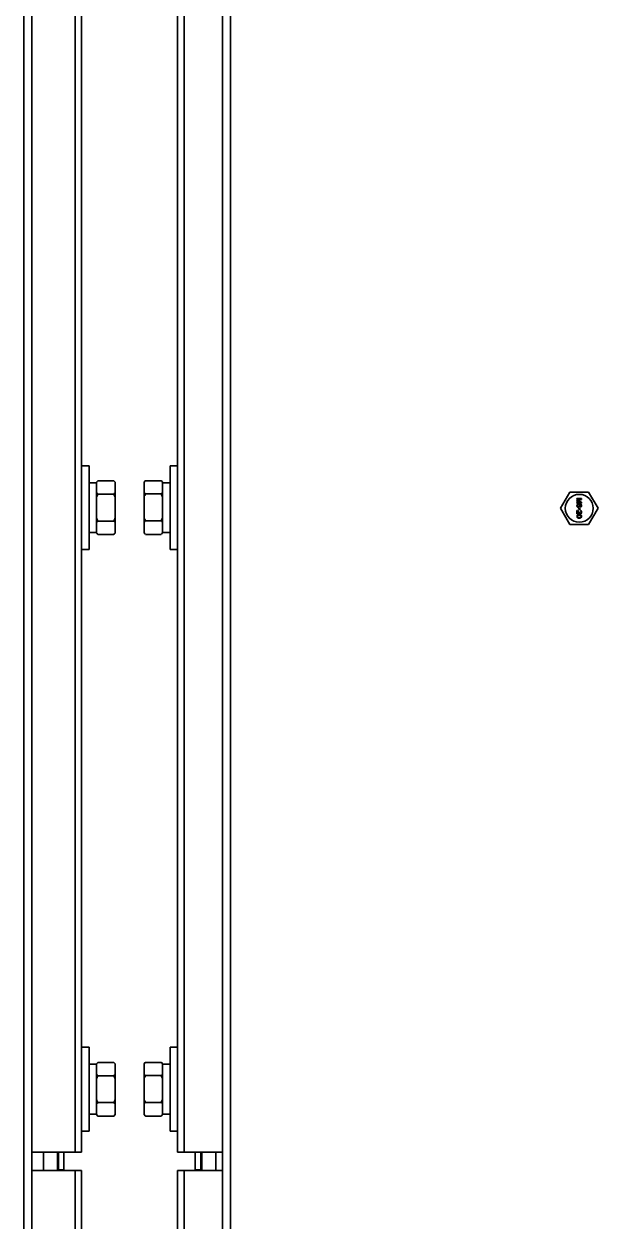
# Model space of a CAD drawing. Header units: millimetres. Extents: x 32496 to 166256, y 3504 to 23939.
# Drawn here: x 142974.8 to 143098.2, y 13325 to 13582.2 of the extents above; entities that cross this region are included whole.
import ezdxf

# ---------------------------------------------------------------- set-up
doc = ezdxf.new("R2010")
doc.units = ezdxf.units.MM
doc.layers.get('0').update_dxf_attribs({"lineweight": 35})

# ---------------------------------------------------------------- blocks, each defined once
blk = doc.blocks.new('8-1250')
at = {"linetype": 'Continuous'}
for p, q in [((-5621.53, -34566.29), (-5621.53, -32553.29)), ((-5619.83, -32553.29), (-5619.83, -34566.29)), ((-5578.83, -34566.29), (-5578.83, -32553.29)), ((-5577.13, -32553.29), (-5577.13, -34566.29)), ((-5610.53, -33566.79), (-5610.53, -32554.69)), ((-5587.13, -32554.69), (-5587.13, -33566.79)), ((-5609.13, -33180.92), (-5609.13, -33425.66)), ((-5588.53, -33425.64), (-5588.53, -33180.91)), ((-5609.13, -33419.29), (-5607.53, -33419.29)), ((-5607.53, -33437.29), (-5607.53, -33419.29)), ((-5590.13, -33419.29), (-5590.13, -33437.29)), ((-5588.53, -33419.29), (-5590.13, -33419.29)), ((-5607.53, -33422.94), (-5605.93, -33422.94)), ((-5605.93, -33422.82), (-5605.63, -33422.52)), ((-5605.93, -33433.76), (-5605.93, -33422.82)), ((-5605.63, -33422.52), (-5602.23, -33422.52)), ((-5601.93, -33422.82), (-5602.23, -33422.52)), ((-5601.93, -33433.76), (-5601.93, -33422.82)), ((-5595.73, -33422.82), (-5595.46, -33422.54)), ((-5595.73, -33433.76), (-5595.73, -33422.82)), ((-5595.43, -33422.52), (-5595.46, -33422.54)), ((-5592.03, -33422.52), (-5595.43, -33422.52)), ((-5592.03, -33422.52), (-5592, -33422.54)), ((-5591.73, -33422.82), (-5592, -33422.54)), ((-5591.73, -33433.76), (-5591.73, -33422.82)), ((-5590.13, -33422.94), (-5591.73, -33422.94)), ((-5609.13, -33425.66), (-5609.13, -33430.92)), ((-5605.63, -33425.4), (-5602.23, -33425.4)), ((-5592.03, -33425.36), (-5595.43, -33425.36)), ((-5588.53, -33430.91), (-5588.53, -33425.64)), ((-5506.25, -33428.45), (-5504.23, -33424.95)), ((-5500.19, -33424.95), (-5504.23, -33424.95)), ((-5500.19, -33424.95), (-5498.17, -33428.45)), ((-5504.23, -33431.95), (-5506.25, -33428.45)), ((-5502.71, -33426.47), (-5502.71, -33426.35)), ((-5502.71, -33426.35), (-5501.71, -33426.35)), ((-5501.92, -33426.47), (-5502.71, -33426.77)), ((-5501.92, -33426.47), (-5502.71, -33426.47)), ((-5502.71, -33426.93), (-5502.71, -33426.77)), ((-5502.71, -33426.93), (-5501.92, -33427.22)), ((-5502.71, -33427.35), (-5502.71, -33427.22)), ((-5502.71, -33427.22), (-5501.92, -33427.22)), ((-5501.71, -33427.35), (-5502.71, -33427.35)), ((-5502.69, -33427.74), (-5502.71, -33427.85)), ((-5502.71, -33427.95), (-5502.71, -33427.85)), ((-5502.71, -33427.95), (-5502.69, -33428.06)), ((-5502.63, -33427.64), (-5502.69, -33427.74)), ((-5502.69, -33428.06), (-5502.63, -33428.16)), ((-5502.54, -33427.58), (-5502.63, -33427.64)), ((-5502.63, -33428.16), (-5502.54, -33428.22)), ((-5502.61, -33426.85), (-5501.71, -33426.54)), ((-5501.71, -33427.16), (-5502.61, -33426.85)), ((-5502.61, -33427.83), (-5502.58, -33427.77)), ((-5502.61, -33427.83), (-5502.61, -33427.97)), ((-5502.58, -33428.04), (-5502.61, -33427.97)), ((-5502.58, -33427.77), (-5502.54, -33427.7)), ((-5502.54, -33428.1), (-5502.58, -33428.04)), ((-5502.43, -33427.54), (-5502.54, -33427.58)), ((-5502.54, -33427.7), (-5502.48, -33427.66)), ((-5502.48, -33428.14), (-5502.54, -33428.1)), ((-5502.54, -33428.22), (-5502.43, -33428.27)), ((-5502.48, -33427.66), (-5502.41, -33427.64)), ((-5502.41, -33428.16), (-5502.48, -33428.14)), ((-5502.29, -33427.52), (-5502.43, -33427.54)), ((-5502.33, -33428.27), (-5502.43, -33428.27)), ((-5502.35, -33427.64), (-5502.41, -33427.64)), ((-5502.41, -33428.16), (-5502.35, -33428.16)), ((-5502.35, -33427.64), (-5502.29, -33427.66)), ((-5502.29, -33428.14), (-5502.35, -33428.16)), ((-5502.33, -33428.43), (-5502.35, -33428.45)), ((-5502.35, -33428.45), (-5502.24, -33428.56)), ((-5502.33, -33428.27), (-5502.22, -33428.22)), ((-5502.2, -33428.56), (-5502.33, -33428.43)), ((-5502.29, -33427.52), (-5502.14, -33427.52)), ((-5502.29, -33427.66), (-5502.24, -33427.7)), ((-5502.24, -33428.1), (-5502.29, -33428.14)), ((-5502.24, -33427.7), (-5502.2, -33427.77)), ((-5502.2, -33428.04), (-5502.24, -33428.1)), ((-5502.22, -33428.22), (-5502.16, -33428.16)), ((-5502.2, -33427.77), (-5502.18, -33427.83)), ((-5502.18, -33427.97), (-5502.2, -33428.04)), ((-5502.07, -33428.43), (-5502.2, -33428.56)), ((-5502.09, -33427.74), (-5502.18, -33427.62)), ((-5502.14, -33427.62), (-5502.18, -33427.62)), ((-5502.18, -33427.97), (-5502.18, -33427.83)), ((-5502.16, -33428.16), (-5502.09, -33428.06)), ((-5502.16, -33428.56), (-5502.05, -33428.45)), ((-5501.99, -33427.54), (-5502.14, -33427.52)), ((-5502.14, -33427.62), (-5502.01, -33427.64)), ((-5502.07, -33427.85), (-5502.09, -33427.74)), ((-5502.09, -33428.06), (-5502.07, -33427.95)), ((-5502.07, -33427.85), (-5502.07, -33427.95)), ((-5502.05, -33428.45), (-5502.07, -33428.43)), ((-5502.01, -33427.64), (-5501.95, -33427.66)), ((-5501.88, -33427.58), (-5501.99, -33427.54)), ((-5501.95, -33427.66), (-5501.88, -33427.7)), ((-5501.88, -33428.08), (-5501.95, -33428.12)), ((-5501.95, -33428.22), (-5501.95, -33428.12)), ((-5501.95, -33428.22), (-5501.88, -33428.2)), ((-5501.8, -33427.64), (-5501.88, -33427.58)), ((-5501.88, -33427.7), (-5501.84, -33427.77)), ((-5501.84, -33428.02), (-5501.88, -33428.08)), ((-5501.88, -33428.2), (-5501.8, -33428.14)), ((-5501.84, -33427.77), (-5501.82, -33427.83)), ((-5501.82, -33427.95), (-5501.84, -33428.02)), ((-5501.82, -33427.95), (-5501.82, -33427.83)), ((-5501.73, -33427.74), (-5501.8, -33427.64)), ((-5501.8, -33428.14), (-5501.73, -33428.04)), ((-5501.71, -33427.85), (-5501.73, -33427.74)), ((-5501.73, -33428.04), (-5501.71, -33427.93)), ((-5501.71, -33426.35), (-5501.71, -33426.54)), ((-5501.71, -33427.16), (-5501.71, -33427.35)), ((-5501.71, -33427.85), (-5501.71, -33427.93)), ((-5498.17, -33428.45), (-5500.19, -33431.95)), ((-5609.13, -33430.92), (-5609.13, -33566.79)), ((-5588.53, -33566.79), (-5588.53, -33430.91)), ((-5502.71, -33429.64), (-5502.71, -33428.89)), ((-5502.71, -33428.89), (-5502.61, -33428.89)), ((-5502.61, -33429.64), (-5502.71, -33429.64)), ((-5502.69, -33430.06), (-5502.71, -33430.18)), ((-5502.71, -33430.18), (-5502.69, -33430.31)), ((-5502.63, -33429.95), (-5502.69, -33430.06)), ((-5502.69, -33430.31), (-5502.63, -33430.41)), ((-5502.56, -33429.89), (-5502.63, -33429.95)), ((-5502.63, -33430.41), (-5502.56, -33430.47)), ((-5502.07, -33429.47), (-5502.61, -33428.89)), ((-5502.61, -33429.06), (-5502.61, -33429.64)), ((-5502.61, -33429.06), (-5502.14, -33429.58)), ((-5502.61, -33430.18), (-5502.58, -33430.08)), ((-5502.58, -33430.29), (-5502.61, -33430.18)), ((-5502.58, -33430.08), (-5502.54, -33430.02)), ((-5502.54, -33430.35), (-5502.58, -33430.29)), ((-5502.48, -33429.85), (-5502.56, -33429.89)), ((-5502.56, -33430.47), (-5502.48, -33430.52)), ((-5502.54, -33430.02), (-5502.41, -33429.93)), ((-5502.41, -33430.43), (-5502.54, -33430.35)), ((-5502.41, -33429.83), (-5502.48, -33429.85)), ((-5502.48, -33430.52), (-5502.41, -33430.54)), ((-5502.31, -33429.81), (-5502.41, -33429.83)), ((-5502.41, -33429.93), (-5502.29, -33429.91)), ((-5502.29, -33430.45), (-5502.41, -33430.43)), ((-5502.41, -33430.54), (-5502.31, -33430.56)), ((-5502.39, -33428.6), (-5502.39, -33428.56)), ((-5502.39, -33428.56), (-5502.24, -33428.56)), ((-5502.24, -33428.6), (-5502.39, -33428.6)), ((-5502.24, -33428.6), (-5502.35, -33428.7)), ((-5502.35, -33428.7), (-5502.33, -33428.72)), ((-5502.33, -33428.72), (-5502.2, -33428.6)), ((-5502.31, -33429.81), (-5502.12, -33429.81)), ((-5502.12, -33430.56), (-5502.31, -33430.56)), ((-5502.14, -33429.91), (-5502.29, -33429.91)), ((-5502.29, -33430.45), (-5502.14, -33430.45)), ((-5502.2, -33428.6), (-5502.07, -33428.72)), ((-5502.16, -33428.56), (-5502.01, -33428.56)), ((-5502.05, -33428.7), (-5502.16, -33428.6)), ((-5502.01, -33428.6), (-5502.16, -33428.6)), ((-5502.14, -33429.58), (-5502.07, -33429.62)), ((-5502.14, -33429.91), (-5502.01, -33429.93)), ((-5502.01, -33430.43), (-5502.14, -33430.45)), ((-5502.01, -33429.83), (-5502.12, -33429.81)), ((-5502.12, -33430.56), (-5502.01, -33430.54)), ((-5502.07, -33428.72), (-5502.05, -33428.7)), ((-5501.99, -33429.52), (-5502.07, -33429.47)), ((-5502.07, -33429.62), (-5501.99, -33429.64)), ((-5502.01, -33428.56), (-5502.01, -33428.6)), ((-5501.95, -33429.85), (-5502.01, -33429.83)), ((-5502.01, -33429.93), (-5501.88, -33430.02)), ((-5501.88, -33430.35), (-5502.01, -33430.43)), ((-5502.01, -33430.54), (-5501.95, -33430.52)), ((-5501.99, -33429.52), (-5501.95, -33429.52)), ((-5501.95, -33429.64), (-5501.99, -33429.64)), ((-5501.95, -33429.02), (-5501.95, -33428.91)), ((-5501.86, -33428.93), (-5501.95, -33428.91)), ((-5501.95, -33429.02), (-5501.88, -33429.06)), ((-5501.88, -33429.47), (-5501.95, -33429.52)), ((-5501.95, -33429.64), (-5501.86, -33429.62)), ((-5501.86, -33429.89), (-5501.95, -33429.85)), ((-5501.95, -33430.52), (-5501.86, -33430.47)), ((-5501.88, -33429.06), (-5501.84, -33429.12)), ((-5501.84, -33429.41), (-5501.88, -33429.47)), ((-5501.88, -33430.02), (-5501.84, -33430.08)), ((-5501.84, -33430.29), (-5501.88, -33430.35)), ((-5501.78, -33429.02), (-5501.86, -33428.93)), ((-5501.86, -33429.62), (-5501.78, -33429.54)), ((-5501.8, -33429.95), (-5501.86, -33429.89)), ((-5501.86, -33430.47), (-5501.8, -33430.41)), ((-5501.84, -33429.12), (-5501.82, -33429.22)), ((-5501.82, -33429.31), (-5501.84, -33429.41)), ((-5501.84, -33430.08), (-5501.82, -33430.18)), ((-5501.82, -33430.18), (-5501.84, -33430.29)), ((-5501.82, -33429.31), (-5501.82, -33429.22)), ((-5501.73, -33430.06), (-5501.8, -33429.95)), ((-5501.8, -33430.41), (-5501.73, -33430.31)), ((-5501.73, -33429.1), (-5501.78, -33429.02)), ((-5501.78, -33429.54), (-5501.73, -33429.45)), ((-5501.71, -33429.24), (-5501.73, -33429.1)), ((-5501.73, -33429.45), (-5501.71, -33429.33)), ((-5501.71, -33430.18), (-5501.73, -33430.06)), ((-5501.73, -33430.31), (-5501.71, -33430.18)), ((-5501.71, -33429.24), (-5501.71, -33429.33)), ((-5607.53, -33433.64), (-5605.93, -33433.64)), ((-5605.63, -33431.18), (-5602.23, -33431.18)), ((-5592.03, -33431.13), (-5595.43, -33431.13)), ((-5590.13, -33433.64), (-5591.73, -33433.64)), ((-5504.23, -33431.95), (-5500.19, -33431.95)), ((-5605.93, -33433.76), (-5605.63, -33434.06)), ((-5605.63, -33434.06), (-5602.23, -33434.06)), ((-5601.93, -33433.76), (-5602.23, -33434.06)), ((-5595.73, -33433.76), (-5595.46, -33434.03)), ((-5592.03, -33434.06), (-5595.43, -33434.06)), ((-5591.73, -33433.76), (-5592, -33434.03)), ((-5609.13, -33437.29), (-5607.53, -33437.29)), ((-5588.53, -33437.29), (-5590.13, -33437.29)), ((-5609.13, -33544.29), (-5607.53, -33544.29)), ((-5607.53, -33562.29), (-5607.53, -33544.29)), ((-5590.13, -33544.29), (-5590.13, -33562.29)), ((-5588.53, -33544.29), (-5590.13, -33544.29)), ((-5607.53, -33547.94), (-5605.93, -33547.94)), ((-5605.93, -33547.82), (-5605.63, -33547.52)), ((-5605.93, -33558.76), (-5605.93, -33547.82)), ((-5605.63, -33547.52), (-5602.23, -33547.52)), ((-5601.93, -33547.82), (-5602.23, -33547.52)), ((-5601.93, -33558.76), (-5601.93, -33547.82)), ((-5595.73, -33547.82), (-5595.46, -33547.54)), ((-5595.73, -33558.76), (-5595.73, -33547.82)), ((-5595.43, -33547.52), (-5595.46, -33547.54)), ((-5592.03, -33547.52), (-5595.43, -33547.52)), ((-5592.03, -33547.52), (-5592, -33547.54)), ((-5591.73, -33547.82), (-5592, -33547.54)), ((-5591.73, -33558.76), (-5591.73, -33547.82)), ((-5590.13, -33547.94), (-5591.73, -33547.94)), ((-5605.63, -33550.4), (-5602.23, -33550.4)), ((-5592.03, -33550.36), (-5595.43, -33550.36)), ((-5605.63, -33556.18), (-5602.23, -33556.18)), ((-5592.03, -33556.13), (-5595.43, -33556.13)), ((-5607.53, -33558.64), (-5605.93, -33558.64)), ((-5605.93, -33558.76), (-5605.63, -33559.06)), ((-5605.63, -33559.06), (-5602.23, -33559.06)), ((-5601.93, -33558.76), (-5602.23, -33559.06)), ((-5595.73, -33558.76), (-5595.46, -33559.03)), ((-5592.03, -33559.06), (-5595.43, -33559.06)), ((-5591.73, -33558.76), (-5592, -33559.03)), ((-5590.13, -33558.64), (-5591.73, -33558.64)), ((-5609.13, -33562.29), (-5607.53, -33562.29)), ((-5588.53, -33562.29), (-5590.13, -33562.29)), ((-5619.83, -33566.79), (-5609.13, -33566.79)), ((-5617.33, -33570.79), (-5617.33, -33566.79)), ((-5614.33, -33566.79), (-5614.33, -33570.79)), ((-5614.13, -33566.79), (-5614.13, -33570.59)), ((-5612.93, -33566.79), (-5612.93, -33570.59)), ((-5588.53, -33566.79), (-5578.83, -33566.79)), ((-5584.73, -33570.59), (-5584.73, -33566.79)), ((-5583.53, -33570.59), (-5583.53, -33566.79)), ((-5583.33, -33570.79), (-5583.33, -33566.79)), ((-5580.33, -33566.79), (-5580.33, -33570.79)), ((-5619.83, -33570.79), (-5609.13, -33570.79)), ((-5612.93, -33570.59), (-5614.13, -33570.59)), ((-5610.53, -34566.29), (-5610.53, -33570.79)), ((-5609.13, -33570.79), (-5609.13, -33675.66)), ((-5588.53, -33675.64), (-5588.53, -33570.79)), ((-5588.53, -33570.79), (-5578.83, -33570.79)), ((-5587.13, -33570.79), (-5587.13, -34566.29)), ((-5584.73, -33570.59), (-5583.53, -33570.59))]:
    blk.add_line(p, q, dxfattribs=at)
blk.add_circle((-5502.21, -33428.45), 3, dxfattribs=at)
for centre, radius, start, end in [((-5604.69, -33425.09), 3.56, 39.1364, 39.5013), ((-5603.17, -33431.49), 3.56, 219.1364, 219.5008), ((-5592.91, -33431.47), 3.61, 218.7103, 219.1339), ((-5594.54, -33431.47), 3.61, 320.8641, 321.2897), ((-5604.69, -33550.09), 3.56, 39.1364, 39.5013), ((-5603.17, -33556.49), 3.56, 219.1364, 219.5008), ((-5592.91, -33556.47), 3.61, 218.7103, 219.1339), ((-5591.59, -33555.28), 5.39, 224.1246, 224.5652), ((-5595.86, -33555.28), 5.38, 315.4348, 315.8754), ((-5594.54, -33556.47), 3.61, 320.8641, 321.2897), ((-5612.73, -33570.59), 1.4, 180, 188.2366), ((-5612.73, -33570.59), 0.2, 180, 270), ((-5584.93, -33570.59), 0.2, 270, 0), ((-5584.93, -33570.59), 1.4, 351.7634, 0)]:
    blk.add_arc(centre, radius, start, end, dxfattribs=at)
for points, knots in [([(-5605.93, -33422.85), (-5605.9, -33422.82), (-5605.81, -33422.7), (-5605.71, -33422.59), (-5605.63, -33422.52)], [0, 0, 0, 0, 0.244558, 1, 1, 1, 1]), ([(-5601.94, -33422.83), (-5601.96, -33422.8), (-5602.06, -33422.69), (-5602.15, -33422.59), (-5602.23, -33422.52)], [0, 0, 0, 0, 0.244878, 1, 1, 1, 1]), ([(-5595.46, -33422.54), (-5595.48, -33422.57), (-5595.57, -33422.66), (-5595.66, -33422.76), (-5595.73, -33422.84)], [0, 0, 0, 0, 0.255063, 1, 1, 1, 1]), ([(-5592, -33422.54), (-5591.97, -33422.57), (-5591.88, -33422.66), (-5591.79, -33422.76), (-5591.73, -33422.84)], [0, 0, 0, 0, 0.255062, 1, 1, 1, 1]), ([(-5605.63, -33425.4), (-5605.65, -33425.38), (-5605.76, -33425.27), (-5605.86, -33425.16), (-5605.93, -33425.07)], [0, 0, 0, 0, 0.255352, 1, 1, 1, 1]), ([(-5602.23, -33425.4), (-5602.2, -33425.38), (-5602.1, -33425.27), (-5602, -33425.16), (-5601.93, -33425.07)], [0, 0, 0, 0, 0.255353, 1, 1, 1, 1]), ([(-5595.73, -33425.03), (-5595.7, -33425.06), (-5595.61, -33425.17), (-5595.51, -33425.28), (-5595.43, -33425.36)], [0, 0, 0, 0, 0.244408, 1, 1, 1, 1]), ([(-5591.73, -33425.03), (-5591.75, -33425.06), (-5591.85, -33425.17), (-5591.95, -33425.28), (-5592.03, -33425.36)], [0, 0, 0, 0, 0.244408, 1, 1, 1, 1]), ([(-5605.93, -33431.51), (-5605.9, -33431.48), (-5605.81, -33431.36), (-5605.71, -33431.26), (-5605.63, -33431.18)], [0, 0, 0, 0, 0.244558, 1, 1, 1, 1]), ([(-5601.93, -33431.51), (-5601.95, -33431.48), (-5602.05, -33431.36), (-5602.15, -33431.26), (-5602.23, -33431.18)], [0, 0, 0, 0, 0.244558, 1, 1, 1, 1]), ([(-5595.43, -33431.13), (-5595.45, -33431.16), (-5595.56, -33431.27), (-5595.66, -33431.38), (-5595.73, -33431.47)], [0, 0, 0, 0, 0.255212, 1, 1, 1, 1]), ([(-5592.03, -33431.13), (-5592, -33431.16), (-5591.9, -33431.27), (-5591.8, -33431.38), (-5591.73, -33431.47)], [0, 0, 0, 0, 0.255211, 1, 1, 1, 1]), ([(-5605.63, -33434.06), (-5605.65, -33434.04), (-5605.75, -33433.94), (-5605.85, -33433.83), (-5605.91, -33433.75)], [0, 0, 0, 0, 0.255041, 1, 1, 1, 1]), ([(-5602.23, -33434.06), (-5602.2, -33434.04), (-5602.1, -33433.93), (-5602, -33433.82), (-5601.93, -33433.73)], [0, 0, 0, 0, 0.255353, 1, 1, 1, 1]), ([(-5595.71, -33433.75), (-5595.69, -33433.77), (-5595.61, -33433.87), (-5595.52, -33433.96), (-5595.46, -33434.03)], [0, 0, 0, 0, 0.245496, 1, 1, 1, 1]), ([(-5591.74, -33433.75), (-5591.76, -33433.77), (-5591.85, -33433.87), (-5591.93, -33433.96), (-5592, -33434.03)], [0, 0, 0, 0, 0.245497, 1, 1, 1, 1]), ([(-5605.93, -33547.85), (-5605.9, -33547.82), (-5605.81, -33547.7), (-5605.71, -33547.59), (-5605.63, -33547.52)], [0, 0, 0, 0, 0.244558, 1, 1, 1, 1]), ([(-5601.94, -33547.83), (-5601.96, -33547.8), (-5602.06, -33547.69), (-5602.15, -33547.59), (-5602.23, -33547.52)], [0, 0, 0, 0, 0.244878, 1, 1, 1, 1]), ([(-5595.46, -33547.54), (-5595.48, -33547.57), (-5595.57, -33547.66), (-5595.66, -33547.76), (-5595.73, -33547.84)], [0, 0, 0, 0, 0.255063, 1, 1, 1, 1]), ([(-5592, -33547.54), (-5591.97, -33547.57), (-5591.88, -33547.66), (-5591.79, -33547.76), (-5591.73, -33547.84)], [0, 0, 0, 0, 0.255062, 1, 1, 1, 1]), ([(-5605.63, -33550.4), (-5605.65, -33550.38), (-5605.76, -33550.27), (-5605.86, -33550.16), (-5605.93, -33550.07)], [0, 0, 0, 0, 0.255352, 1, 1, 1, 1]), ([(-5602.23, -33550.4), (-5602.2, -33550.38), (-5602.1, -33550.27), (-5602, -33550.16), (-5601.93, -33550.07)], [0, 0, 0, 0, 0.255353, 1, 1, 1, 1]), ([(-5595.73, -33550.03), (-5595.7, -33550.06), (-5595.61, -33550.17), (-5595.51, -33550.28), (-5595.43, -33550.36)], [0, 0, 0, 0, 0.244408, 1, 1, 1, 1]), ([(-5591.73, -33550.03), (-5591.75, -33550.06), (-5591.85, -33550.17), (-5591.95, -33550.28), (-5592.03, -33550.36)], [0, 0, 0, 0, 0.244408, 1, 1, 1, 1]), ([(-5605.93, -33556.51), (-5605.9, -33556.48), (-5605.81, -33556.36), (-5605.71, -33556.26), (-5605.63, -33556.18)], [0, 0, 0, 0, 0.244558, 1, 1, 1, 1]), ([(-5601.93, -33556.51), (-5601.95, -33556.48), (-5602.05, -33556.36), (-5602.15, -33556.26), (-5602.23, -33556.18)], [0, 0, 0, 0, 0.244558, 1, 1, 1, 1]), ([(-5595.43, -33556.13), (-5595.45, -33556.16), (-5595.56, -33556.27), (-5595.66, -33556.38), (-5595.73, -33556.47)], [0, 0, 0, 0, 0.255212, 1, 1, 1, 1]), ([(-5592.03, -33556.13), (-5592, -33556.16), (-5591.9, -33556.27), (-5591.8, -33556.38), (-5591.73, -33556.47)], [0, 0, 0, 0, 0.255211, 1, 1, 1, 1]), ([(-5605.63, -33559.06), (-5605.65, -33559.04), (-5605.75, -33558.94), (-5605.85, -33558.83), (-5605.91, -33558.75)], [0, 0, 0, 0, 0.255041, 1, 1, 1, 1]), ([(-5602.23, -33559.06), (-5602.2, -33559.04), (-5602.1, -33558.93), (-5602, -33558.82), (-5601.93, -33558.73)], [0, 0, 0, 0, 0.255353, 1, 1, 1, 1]), ([(-5595.71, -33558.75), (-5595.69, -33558.77), (-5595.61, -33558.87), (-5595.52, -33558.96), (-5595.46, -33559.03)], [0, 0, 0, 0, 0.245496, 1, 1, 1, 1]), ([(-5591.74, -33558.75), (-5591.76, -33558.77), (-5591.85, -33558.87), (-5591.93, -33558.96), (-5592, -33559.03)], [0, 0, 0, 0, 0.245497, 1, 1, 1, 1])]:
    blk.add_open_spline(points, degree=3, knots=knots, dxfattribs=at)
for points in [[(-5605.93, -33426.06), (-5605.84, -33425.84), (-5605.74, -33425.62), (-5605.63, -33425.4)], [(-5601.93, -33426.06), (-5602.02, -33425.84), (-5602.12, -33425.62), (-5602.23, -33425.4)], [(-5595.43, -33425.36), (-5595.54, -33425.57), (-5595.64, -33425.79), (-5595.73, -33426.02)], [(-5592.03, -33425.36), (-5591.92, -33425.57), (-5591.82, -33425.79), (-5591.73, -33426.02)], [(-5605.63, -33431.18), (-5605.74, -33430.96), (-5605.84, -33430.74), (-5605.93, -33430.52)], [(-5602.23, -33431.18), (-5602.12, -33430.96), (-5602.02, -33430.74), (-5601.93, -33430.52)], [(-5595.73, -33430.47), (-5595.64, -33430.7), (-5595.54, -33430.92), (-5595.43, -33431.13)], [(-5591.73, -33430.47), (-5591.82, -33430.7), (-5591.92, -33430.92), (-5592.03, -33431.13)], [(-5605.93, -33551.06), (-5605.84, -33550.84), (-5605.74, -33550.62), (-5605.63, -33550.4)], [(-5601.93, -33551.06), (-5602.02, -33550.84), (-5602.12, -33550.62), (-5602.23, -33550.4)], [(-5595.43, -33550.36), (-5595.54, -33550.57), (-5595.64, -33550.79), (-5595.73, -33551.02)], [(-5592.03, -33550.36), (-5591.92, -33550.57), (-5591.82, -33550.79), (-5591.73, -33551.02)], [(-5605.63, -33556.18), (-5605.74, -33555.96), (-5605.84, -33555.74), (-5605.93, -33555.52)], [(-5602.23, -33556.18), (-5602.12, -33555.96), (-5602.02, -33555.74), (-5601.93, -33555.52)], [(-5595.73, -33555.47), (-5595.64, -33555.7), (-5595.54, -33555.92), (-5595.43, -33556.13)], [(-5591.73, -33555.47), (-5591.82, -33555.7), (-5591.92, -33555.92), (-5592.03, -33556.13)]]:
    blk.add_open_spline(points, degree=3, dxfattribs=at)

msp = doc.modelspace()

# ---------------------------------------------------------------- block references
at = {"color": 6}
msp.add_blockref('8-1250', (148596.331, 46906.597), dxfattribs=at)

doc.saveas('drawing.dxf')
